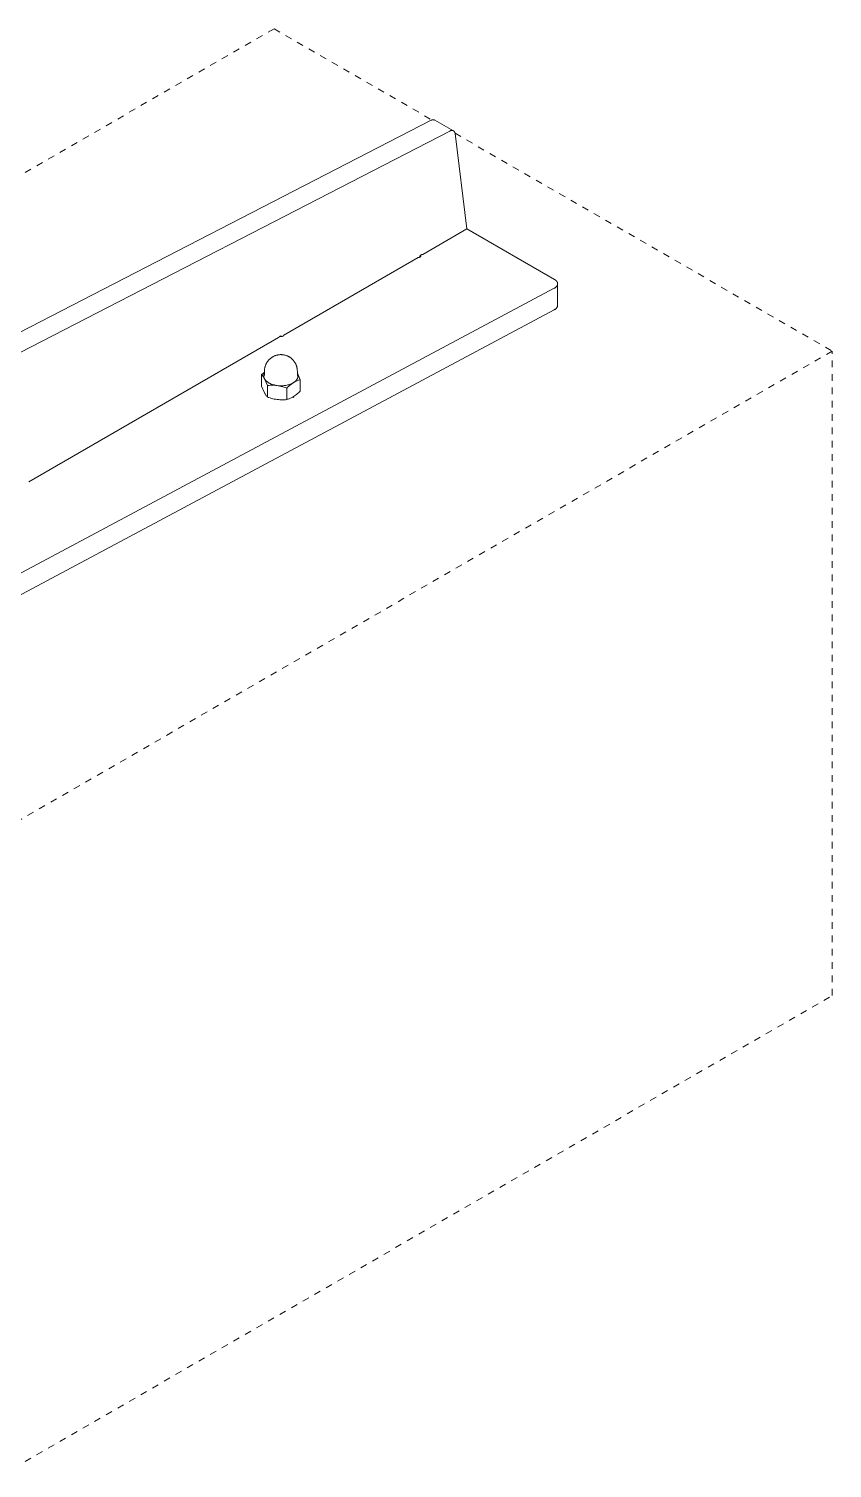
# Model space of a CAD drawing. Header units: inches. Extents: x -12 to 193, y -19 to 105.
# Drawn here: x 167.29 to 179.31, y 3.38 to 24.92 of the extents above; entities that cross this region are included whole.
import ezdxf

# ---------------------------------------------------------------- set-up
doc = ezdxf.new("R2010")
doc.units = ezdxf.units.IN
doc.linetypes.add('HIDDEN', pattern=[1.905, 1.27, -0.635])
doc.layers.add('ZANO_R', color=7, linetype='Continuous', lineweight=0)
doc.layers.add('ZANO_R_przerywana', color=250, linetype='HIDDEN', lineweight=0)

msp = doc.modelspace()

# ---------------------------------------------------------------- linework, layer by layer
at = {"layer": 'ZANO_R'}
for p, q in [((173.30945, 23.5477), (165.95461, 19.7604)), ((173.31113, 23.54872), (173.30945, 23.5477)), ((173.31284, 23.54968), (173.31113, 23.54872)), ((173.31459, 23.55058), (173.31284, 23.54968)), ((173.31636, 23.55142), (173.31459, 23.55058)), ((173.31817, 23.5522), (173.31636, 23.55142)), ((173.32, 23.55292), (173.31817, 23.5522)), ((173.32185, 23.55357), (173.32, 23.55292)), ((173.32373, 23.55416), (173.32185, 23.55357)), ((173.32562, 23.55468), (173.32373, 23.55416)), ((173.32754, 23.55514), (173.32562, 23.55468)), ((173.32946, 23.55553), (173.32754, 23.55514)), ((173.3314, 23.55586), (173.32946, 23.55553)), ((173.33335, 23.55611), (173.3314, 23.55586)), ((173.33531, 23.5563), (173.33335, 23.55611)), ((173.33727, 23.55642), (173.33531, 23.5563)), ((173.33923, 23.55648), (173.33727, 23.55642)), ((173.3412, 23.55647), (173.33923, 23.55648)), ((173.34316, 23.55638), (173.3412, 23.55647)), ((173.34512, 23.55623), (173.34316, 23.55638)), ((173.34708, 23.55602), (173.34512, 23.55623)), ((173.34902, 23.55573), (173.34708, 23.55602)), ((173.35096, 23.55538), (173.34902, 23.55573)), ((173.35288, 23.55496), (173.35096, 23.55538)), ((173.35478, 23.55448), (173.35288, 23.55496)), ((173.35667, 23.55393), (173.35478, 23.55448)), ((173.35854, 23.55331), (173.35667, 23.55393)), ((173.36038, 23.55263), (173.35854, 23.55331)), ((173.3622, 23.55189), (173.36038, 23.55263)), ((173.36399, 23.55109), (173.3622, 23.55189)), ((173.36399, 23.55109), (173.64238, 23.39036)), ((173.58784, 23.38697), (165.68696, 19.31849)), ((173.58919, 23.38798), (173.58784, 23.38697)), ((173.59058, 23.38895), (173.58919, 23.38798)), ((173.592, 23.38986), (173.59058, 23.38895)), ((173.59345, 23.39072), (173.592, 23.38986)), ((173.59493, 23.39154), (173.59345, 23.39072)), ((173.59644, 23.3923), (173.59493, 23.39154)), ((173.59797, 23.39301), (173.59644, 23.3923)), ((173.59953, 23.39366), (173.59797, 23.39301)), ((173.60111, 23.39426), (173.59953, 23.39366)), ((173.60271, 23.39481), (173.60111, 23.39426)), ((173.60433, 23.39529), (173.60271, 23.39481)), ((173.60596, 23.39573), (173.60433, 23.39529)), ((173.60761, 23.3961), (173.60596, 23.39573)), ((173.60927, 23.39642), (173.60761, 23.3961)), ((173.61094, 23.39668), (173.60927, 23.39642)), ((173.61261, 23.39688), (173.61094, 23.39668)), ((173.6143, 23.39702), (173.61261, 23.39688)), ((173.61599, 23.3971), (173.6143, 23.39702)), ((173.61767, 23.39713), (173.61599, 23.3971)), ((173.61936, 23.3971), (173.61767, 23.39713)), ((173.62105, 23.397), (173.61936, 23.3971)), ((173.62273, 23.39685), (173.62105, 23.397)), ((173.62441, 23.39664), (173.62273, 23.39685)), ((173.62608, 23.39638), (173.62441, 23.39664)), ((173.62774, 23.39605), (173.62608, 23.39638)), ((173.62938, 23.39567), (173.62774, 23.39605)), ((173.63101, 23.39523), (173.62938, 23.39567)), ((173.63263, 23.39473), (173.63101, 23.39523)), ((173.63422, 23.39418), (173.63263, 23.39473)), ((173.6358, 23.39357), (173.63422, 23.39418)), ((173.63736, 23.39291), (173.6358, 23.39357)), ((173.63889, 23.39219), (173.63736, 23.39291)), ((173.64039, 23.39142), (173.63889, 23.39219)), ((173.64187, 23.3906), (173.64039, 23.39142)), ((173.64331, 23.38973), (173.64187, 23.3906)), ((173.64473, 23.38881), (173.64331, 23.38973)), ((173.64611, 23.38784), (173.64473, 23.38881)), ((173.64746, 23.38682), (173.64611, 23.38784)), ((173.64878, 23.38576), (173.64746, 23.38682)), ((173.65005, 23.38465), (173.64878, 23.38576)), ((173.65129, 23.3835), (173.65005, 23.38465)), ((173.65248, 23.3823), (173.65129, 23.3835)), ((173.65363, 23.38107), (173.65248, 23.3823)), ((173.65474, 23.37979), (173.65363, 23.38107)), ((173.6558, 23.37848), (173.65474, 23.37979)), ((173.65682, 23.37713), (173.6558, 23.37848)), ((173.65779, 23.37575), (173.65682, 23.37713)), ((173.65871, 23.37433), (173.65779, 23.37575)), ((173.65958, 23.37288), (173.65871, 23.37433)), ((173.6604, 23.37141), (173.65958, 23.37288)), ((173.66117, 23.3699), (173.6604, 23.37141)), ((173.66189, 23.36837), (173.66117, 23.3699)), ((173.66255, 23.36682), (173.66189, 23.36837)), ((173.66316, 23.36524), (173.66255, 23.36682)), ((173.66371, 23.36364), (173.66316, 23.36524)), ((173.6642, 23.36203), (173.66371, 23.36364)), ((173.66464, 23.3604), (173.6642, 23.36203)), ((173.66503, 23.35875), (173.66464, 23.3604)), ((173.66535, 23.35709), (173.66503, 23.35875)), ((173.66562, 23.35542), (173.66535, 23.35709)), ((173.66583, 23.35375), (173.66562, 23.35542)), ((173.66598, 23.35206), (173.66583, 23.35375)), ((173.66607, 23.35038), (173.66598, 23.35206)), ((173.6661, 23.34869), (173.66607, 23.35038)), ((173.84367, 21.92309), (173.6661, 23.34869)), ((173.1815, 21.54079), (173.84367, 21.92309)), ((175.15463, 21.16621), (173.84367, 21.92309)), ((173.16081, 21.53692), (173.16221, 21.53752)), ((173.16221, 21.53752), (173.16362, 21.53807)), ((173.16362, 21.53807), (173.16505, 21.53858)), ((173.16505, 21.53858), (173.1665, 21.53903)), ((173.1665, 21.53903), (173.16796, 21.53944)), ((173.16796, 21.53944), (173.16944, 21.53979)), ((173.16944, 21.53979), (173.17092, 21.5401)), ((173.17092, 21.5401), (173.17242, 21.54035)), ((173.17242, 21.54035), (173.17392, 21.54055)), ((173.17392, 21.54055), (173.17543, 21.5407)), ((173.17543, 21.5407), (173.17695, 21.5408)), ((173.17695, 21.5408), (173.17846, 21.54085)), ((173.17846, 21.54085), (173.17998, 21.54084)), ((173.17998, 21.54084), (173.1815, 21.54079)), ((173.11389, 21.49532), (171.10472, 20.33533)), ((173.11582, 21.49532), (173.11389, 21.49532)), ((173.11775, 21.49538), (173.11582, 21.49532)), ((173.11967, 21.49551), (173.11775, 21.49538)), ((173.12159, 21.4957), (173.11967, 21.49551)), ((173.12351, 21.49596), (173.12159, 21.4957)), ((173.12541, 21.49628), (173.12351, 21.49596)), ((173.1273, 21.49666), (173.12541, 21.49628)), ((173.12917, 21.49711), (173.1273, 21.49666)), ((173.13103, 21.49762), (173.12917, 21.49711)), ((173.13287, 21.4982), (173.13103, 21.49762)), ((173.13469, 21.49883), (173.13287, 21.4982)), ((173.13649, 21.49953), (173.13469, 21.49883)), ((173.13478, 21.49879), (173.13489, 21.5003)), ((173.13489, 21.5003), (173.13504, 21.50181)), ((173.13504, 21.50181), (173.13525, 21.50332)), ((173.13525, 21.50332), (173.13551, 21.50481)), ((173.13551, 21.50481), (173.13582, 21.5063)), ((173.13582, 21.5063), (173.13618, 21.50777)), ((173.13618, 21.50777), (173.13659, 21.50923)), ((173.13827, 21.50029), (173.13649, 21.49953)), ((173.13659, 21.50923), (173.13705, 21.51068)), ((173.13705, 21.51068), (173.13756, 21.51211)), ((173.13756, 21.51211), (173.13812, 21.51352)), ((173.13812, 21.51352), (173.13872, 21.51491)), ((173.14001, 21.50111), (173.13827, 21.50029)), ((173.13872, 21.51491), (173.13938, 21.51628)), ((173.13938, 21.51628), (173.14008, 21.51762)), ((173.14173, 21.50198), (173.14001, 21.50111)), ((173.14008, 21.51762), (173.14082, 21.51895)), ((173.14082, 21.51895), (173.14161, 21.52024)), ((173.14161, 21.52024), (173.14244, 21.52151)), ((173.14226, 21.50216), (173.14173, 21.50198)), ((173.14279, 21.50236), (173.14226, 21.50216)), ((173.14244, 21.52151), (173.14332, 21.52275)), ((173.14331, 21.50258), (173.14279, 21.50236)), ((173.14382, 21.50282), (173.14331, 21.50258)), ((173.14332, 21.52275), (173.14424, 21.52396)), ((173.14432, 21.50307), (173.14382, 21.50282)), ((173.14424, 21.52396), (173.1452, 21.52513)), ((173.14481, 21.50334), (173.14432, 21.50307)), ((173.14529, 21.50363), (173.14481, 21.50334)), ((173.1452, 21.52513), (173.1462, 21.52627)), ((173.14577, 21.50393), (173.14529, 21.50363)), ((173.14623, 21.50425), (173.14577, 21.50393)), ((173.1462, 21.52627), (173.14724, 21.52738)), ((173.14668, 21.50459), (173.14623, 21.50425)), ((173.14712, 21.50494), (173.14668, 21.50459)), ((173.14754, 21.5053), (173.14712, 21.50494)), ((173.14724, 21.52738), (173.14831, 21.52845)), ((173.14796, 21.50568), (173.14754, 21.5053)), ((173.14836, 21.50608), (173.14796, 21.50568)), ((173.14831, 21.52845), (173.14942, 21.52949)), ((173.14875, 21.50648), (173.14836, 21.50608)), ((173.14912, 21.50691), (173.14875, 21.50648)), ((173.14948, 21.50734), (173.14912, 21.50691)), ((173.14922, 21.52809), (173.14957, 21.52765)), ((173.14942, 21.52949), (173.15057, 21.53048)), ((173.14982, 21.50778), (173.14948, 21.50734)), ((173.14957, 21.52765), (173.14991, 21.5272)), ((173.15015, 21.50824), (173.14982, 21.50778)), ((173.14991, 21.5272), (173.15024, 21.52674)), ((173.15046, 21.50871), (173.15015, 21.50824)), ((173.15024, 21.52674), (173.15054, 21.52627)), ((173.15076, 21.50918), (173.15046, 21.50871)), ((173.15054, 21.52627), (173.15083, 21.52579)), ((173.15057, 21.53048), (173.15175, 21.53144)), ((173.15103, 21.50967), (173.15076, 21.50918)), ((173.15083, 21.52579), (173.15111, 21.5253)), ((173.1513, 21.51017), (173.15103, 21.50967)), ((173.15111, 21.5253), (173.15137, 21.5248)), ((173.15154, 21.51068), (173.1513, 21.51017)), ((173.15137, 21.5248), (173.15161, 21.5243)), ((173.15177, 21.51119), (173.15154, 21.51068)), ((173.15161, 21.5243), (173.15183, 21.52378)), ((173.15175, 21.53144), (173.15296, 21.53235)), ((173.15198, 21.51171), (173.15177, 21.51119)), ((173.15183, 21.52378), (173.15203, 21.52326)), ((173.15217, 21.51224), (173.15198, 21.51171)), ((173.15203, 21.52326), (173.15222, 21.52273)), ((173.15234, 21.51277), (173.15217, 21.51224)), ((173.15222, 21.52273), (173.15239, 21.52219)), ((173.1525, 21.51331), (173.15234, 21.51277)), ((173.15239, 21.52219), (173.15254, 21.52165)), ((173.15263, 21.51386), (173.1525, 21.51331)), ((173.15254, 21.52165), (173.15267, 21.5211)), ((173.15275, 21.51441), (173.15263, 21.51386)), ((173.15267, 21.5211), (173.15278, 21.52055)), ((173.15285, 21.51496), (173.15275, 21.51441)), ((173.15278, 21.52055), (173.15287, 21.52)), ((173.15293, 21.51552), (173.15285, 21.51496)), ((173.15287, 21.52), (173.15295, 21.51944)), ((173.15299, 21.51608), (173.15293, 21.51552)), ((173.15295, 21.51944), (173.153, 21.51888)), ((173.15296, 21.53235), (173.1542, 21.53322)), ((173.15303, 21.51664), (173.15299, 21.51608)), ((173.153, 21.51888), (173.15304, 21.51832)), ((173.15305, 21.5172), (173.15303, 21.51664)), ((173.15304, 21.51832), (173.15306, 21.51776)), ((173.15306, 21.51776), (173.15305, 21.5172)), ((173.1542, 21.53322), (173.15547, 21.53405)), ((173.15547, 21.53405), (173.15677, 21.53484)), ((173.15677, 21.53484), (173.15809, 21.53558)), ((173.15809, 21.53558), (173.15944, 21.53627)), ((173.15944, 21.53627), (173.16081, 21.53692)), ((175.15732, 21.16461), (175.15463, 21.16621)), ((175.15997, 21.16297), (175.15732, 21.16461)), ((175.16255, 21.16128), (175.15997, 21.16297)), ((175.16507, 21.15955), (175.16255, 21.16128)), ((175.16752, 21.15778), (175.16507, 21.15955)), ((175.16991, 21.15596), (175.16752, 21.15778)), ((175.17222, 21.15411), (175.16991, 21.15596)), ((175.17446, 21.15221), (175.17222, 21.15411)), ((175.17662, 21.15029), (175.17446, 21.15221)), ((175.17869, 21.14832), (175.17662, 21.15029)), ((175.18069, 21.14632), (175.17869, 21.14832)), ((175.1826, 21.14429), (175.18069, 21.14632)), ((175.18442, 21.14223), (175.1826, 21.14429)), ((175.18615, 21.14014), (175.18442, 21.14223)), ((175.1878, 21.13803), (175.18615, 21.14014)), ((175.18934, 21.13589), (175.1878, 21.13803)), ((175.19008, 21.13481), (175.18934, 21.13589)), ((175.1908, 21.13373), (175.19008, 21.13481)), ((175.19149, 21.13264), (175.1908, 21.13373)), ((175.19215, 21.13155), (175.19149, 21.13264)), ((175.19279, 21.13045), (175.19215, 21.13155)), ((175.19341, 21.12935), (175.19279, 21.13045)), ((175.194, 21.12824), (175.19341, 21.12935)), ((175.19457, 21.12713), (175.194, 21.12824)), ((175.19511, 21.12602), (175.19457, 21.12713)), ((175.19563, 21.12491), (175.19511, 21.12602)), ((175.19613, 21.12379), (175.19563, 21.12491)), ((175.19659, 21.12267), (175.19613, 21.12379)), ((175.19704, 21.12154), (175.19659, 21.12267)), ((175.19745, 21.12042), (175.19704, 21.12154)), ((175.19785, 21.11929), (175.19745, 21.12042)), ((175.19822, 21.11816), (175.19785, 21.11929)), ((175.19856, 21.11703), (175.19822, 21.11816)), ((175.19888, 21.1159), (175.19856, 21.11703)), ((175.19917, 21.11477), (175.19888, 21.1159)), ((175.19943, 21.11364), (175.19917, 21.11477)), ((175.19968, 21.11251), (175.19943, 21.11364)), ((175.19989, 21.11138), (175.19968, 21.11251)), ((175.20009, 21.11025), (175.19989, 21.11138)), ((175.20026, 21.10912), (175.20009, 21.11025)), ((175.2004, 21.10799), (175.20026, 21.10912)), ((175.20052, 21.10687), (175.2004, 21.10799)), ((175.20061, 21.10574), (175.20052, 21.10687)), ((166.37923, 16.35123), (175.1502, 21.03517)), ((175.1502, 21.03517), (175.15301, 21.0367)), ((175.15301, 21.0367), (175.15576, 21.03828)), ((175.15576, 21.03828), (175.15845, 21.03991)), ((175.15845, 21.03991), (175.16109, 21.04158)), ((175.16109, 21.04158), (175.16366, 21.0433)), ((175.16366, 21.0433), (175.16616, 21.04506)), ((175.16616, 21.04506), (175.1686, 21.04686)), ((175.1686, 21.04686), (175.17096, 21.0487)), ((175.17096, 21.0487), (175.17325, 21.05058)), ((175.17325, 21.05058), (175.17546, 21.0525)), ((175.17546, 21.0525), (175.17759, 21.05445)), ((175.17759, 21.05445), (175.17963, 21.05644)), ((175.17963, 21.05644), (175.18159, 21.05845)), ((175.18159, 21.05845), (175.18347, 21.0605)), ((175.18347, 21.0605), (175.18525, 21.06258)), ((175.18525, 21.06258), (175.18694, 21.06468)), ((175.18694, 21.06468), (175.18854, 21.06681)), ((175.18854, 21.06681), (175.19004, 21.06896)), ((175.19004, 21.06896), (175.19076, 21.07004)), ((175.19076, 21.07004), (175.19145, 21.07113)), ((175.19145, 21.07113), (175.19211, 21.07222)), ((175.19211, 21.07222), (175.19276, 21.07331)), ((175.19276, 21.07331), (175.19337, 21.07441)), ((175.19337, 21.07441), (175.19397, 21.07551)), ((175.19397, 21.07551), (175.19453, 21.07662)), ((175.19453, 21.07662), (175.19508, 21.07773)), ((175.19508, 21.07773), (175.1956, 21.07884)), ((175.1956, 21.07884), (175.19609, 21.07996)), ((175.19609, 21.07996), (175.19656, 21.08107)), ((175.19656, 21.08107), (175.197, 21.08219)), ((175.197, 21.08219), (175.19742, 21.08331)), ((175.19742, 21.08331), (175.19781, 21.08444)), ((175.19781, 21.08444), (175.19818, 21.08556)), ((175.19818, 21.08556), (175.19853, 21.08668)), ((175.19853, 21.08668), (175.19884, 21.08781)), ((175.19884, 21.08781), (175.19914, 21.08893)), ((175.19914, 21.08893), (175.19941, 21.09006)), ((175.19941, 21.09006), (175.19965, 21.09118)), ((175.19965, 21.09118), (175.19987, 21.09231)), ((175.19987, 21.09231), (175.20006, 21.09343)), ((175.20006, 21.09343), (175.20023, 21.09455)), ((175.20023, 21.09455), (175.20038, 21.09568)), ((175.20038, 21.09568), (175.2005, 21.0968)), ((175.2005, 21.0968), (175.2006, 21.09791)), ((175.2006, 21.09791), (175.20067, 21.09903)), ((175.20068, 21.10462), (175.20061, 21.10574)), ((175.20067, 21.09903), (175.20072, 21.10014)), ((175.20073, 21.10349), (175.20068, 21.10462)), ((175.20072, 21.10014), (175.20075, 21.10126)), ((175.20075, 21.10237), (175.20073, 21.10349)), ((175.20075, 21.10126), (175.20075, 21.10237)), ((175.20075, 21.10014), (175.20075, 20.78046)), ((165.64288, 15.63654), (175.1502, 20.71371)), ((175.1502, 20.71371), (175.15274, 20.71478)), ((175.15274, 20.71478), (175.15523, 20.71593)), ((175.15523, 20.71593), (175.15769, 20.71716)), ((175.15769, 20.71716), (175.1601, 20.71848)), ((175.1601, 20.71848), (175.16247, 20.71988)), ((175.16247, 20.71988), (175.16479, 20.72135)), ((175.16479, 20.72135), (175.16706, 20.72291)), ((175.16706, 20.72291), (175.16927, 20.72454)), ((175.16927, 20.72454), (175.17143, 20.72624)), ((175.17143, 20.72624), (175.17352, 20.72802)), ((175.17352, 20.72802), (175.17556, 20.72986)), ((175.17556, 20.72986), (175.17753, 20.73178)), ((175.17753, 20.73178), (175.17944, 20.73376)), ((175.17944, 20.73376), (175.18128, 20.7358)), ((175.18128, 20.7358), (175.18305, 20.73791)), ((175.18305, 20.73791), (175.18474, 20.74007)), ((175.18474, 20.74007), (175.18637, 20.74229)), ((175.18637, 20.74229), (175.18791, 20.74456)), ((175.18791, 20.74456), (175.18938, 20.74688)), ((175.18938, 20.74688), (175.19077, 20.74926)), ((175.19077, 20.74926), (175.19208, 20.75167)), ((175.19208, 20.75167), (175.1933, 20.75413)), ((175.1933, 20.75413), (175.19444, 20.75664)), ((175.19444, 20.75664), (175.1955, 20.75917)), ((175.1955, 20.75917), (175.19647, 20.76175)), ((175.19647, 20.76175), (175.19735, 20.76435)), ((175.19735, 20.76435), (175.19814, 20.76698)), ((175.19814, 20.76698), (175.19885, 20.76964)), ((175.19885, 20.76964), (175.19946, 20.77232)), ((175.19946, 20.77232), (175.19998, 20.77502)), ((175.19998, 20.77502), (175.20041, 20.77773)), ((175.20041, 20.77773), (175.20075, 20.78046)), ((167.28801, 18.13818), (171.02598, 20.2963)), ((171.02598, 20.2963), (171.02688, 20.29781)), ((171.02688, 20.29781), (171.02783, 20.29931)), ((171.02783, 20.29931), (171.02883, 20.30082)), ((171.02883, 20.30082), (171.02989, 20.30231)), ((171.02989, 20.30231), (171.031, 20.30379)), ((171.031, 20.30379), (171.03216, 20.30524)), ((171.03216, 20.30524), (171.03336, 20.30666)), ((171.03336, 20.30666), (171.03461, 20.30805)), ((171.03461, 20.30805), (171.0359, 20.30939)), ((171.0359, 20.30939), (171.03722, 20.31069)), ((171.03722, 20.31069), (171.03858, 20.31193)), ((171.03858, 20.31193), (171.03927, 20.31252)), ((171.03927, 20.31252), (171.03996, 20.3131)), ((171.03996, 20.3131), (171.04066, 20.31366)), ((171.04066, 20.31366), (171.04137, 20.31421)), ((171.04137, 20.31421), (171.04208, 20.31474)), ((171.04208, 20.31474), (171.04279, 20.31525)), ((171.04279, 20.31525), (171.04351, 20.31573)), ((171.04351, 20.31573), (171.04423, 20.3162)), ((171.04616, 20.3155), (171.04417, 20.31617)), ((171.04423, 20.3162), (171.04494, 20.31665)), ((171.04494, 20.31665), (171.04567, 20.31708)), ((171.04567, 20.31708), (171.04639, 20.31748)), ((171.04818, 20.31489), (171.04616, 20.3155)), ((171.04639, 20.31748), (171.04711, 20.31787)), ((171.04711, 20.31787), (171.04782, 20.31823)), ((171.04782, 20.31823), (171.04854, 20.31857)), ((171.05021, 20.31436), (171.04818, 20.31489)), ((171.04854, 20.31857), (171.04925, 20.31888)), ((171.04925, 20.31888), (171.04996, 20.31917)), ((171.04996, 20.31917), (171.05067, 20.31944)), ((171.05226, 20.31389), (171.05021, 20.31436)), ((171.05067, 20.31944), (171.05137, 20.31969)), ((171.05137, 20.31969), (171.05206, 20.31991)), ((171.05206, 20.31991), (171.05275, 20.32011)), ((171.05433, 20.3135), (171.05226, 20.31389)), ((171.05275, 20.32011), (171.05344, 20.32029)), ((171.05344, 20.32029), (171.05411, 20.32044)), ((171.05411, 20.32044), (171.05478, 20.32057)), ((171.05641, 20.31317), (171.05433, 20.3135)), ((171.05478, 20.32057), (171.05543, 20.32067)), ((171.05543, 20.32067), (171.05608, 20.32076)), ((171.05608, 20.32076), (171.05672, 20.32082)), ((171.05849, 20.31291), (171.05641, 20.31317)), ((171.05672, 20.32082), (171.05735, 20.32085)), ((171.05735, 20.32085), (171.05797, 20.32087)), ((171.05797, 20.32087), (171.05828, 20.32087)), ((171.05828, 20.32087), (171.05858, 20.32087)), ((171.06059, 20.31273), (171.05849, 20.31291)), ((171.05858, 20.32087), (171.05888, 20.32085)), ((171.05888, 20.32085), (171.05917, 20.32084)), ((171.05917, 20.32084), (171.05947, 20.32082)), ((171.05947, 20.32082), (171.05976, 20.32079)), ((171.05976, 20.32079), (171.06005, 20.32076)), ((171.06005, 20.32076), (171.06033, 20.32072)), ((171.06033, 20.32072), (171.06061, 20.32068)), ((171.06269, 20.31261), (171.06059, 20.31273)), ((171.06061, 20.32068), (171.06089, 20.32063)), ((171.06089, 20.32063), (171.06117, 20.32058)), ((171.06117, 20.32058), (171.06144, 20.32053)), ((171.06144, 20.32053), (171.06171, 20.32046)), ((171.06171, 20.32046), (171.06198, 20.3204)), ((171.06198, 20.3204), (171.06224, 20.32033)), ((171.06224, 20.32033), (171.0625, 20.32025)), ((171.0625, 20.32025), (171.06275, 20.32017)), ((171.06479, 20.31256), (171.06269, 20.31261)), ((171.06275, 20.32017), (171.06301, 20.32009)), ((171.06301, 20.32009), (171.06326, 20.32)), ((171.06326, 20.32), (171.0635, 20.31991)), ((171.0635, 20.31991), (171.06375, 20.31981)), ((171.06375, 20.31981), (171.06398, 20.31971)), ((171.06398, 20.31971), (171.06422, 20.31961)), ((171.06422, 20.31961), (171.06445, 20.3195)), ((171.06445, 20.3195), (171.06468, 20.31939)), ((171.06468, 20.31939), (171.06491, 20.31927)), ((171.0669, 20.31259), (171.06479, 20.31256)), ((171.06491, 20.31927), (171.06513, 20.31915)), ((171.06513, 20.31915), (171.06535, 20.31903)), ((171.06535, 20.31903), (171.06558, 20.31889)), ((171.06558, 20.31889), (171.0658, 20.31875)), ((171.0658, 20.31875), (171.06602, 20.3186)), ((171.06602, 20.3186), (171.06624, 20.31846)), ((171.06624, 20.31846), (171.06645, 20.3183)), ((171.06645, 20.3183), (171.06667, 20.31814)), ((171.06667, 20.31814), (171.06688, 20.31798)), ((171.06688, 20.31798), (171.06709, 20.31782)), ((171.069, 20.31269), (171.0669, 20.31259)), ((171.06709, 20.31782), (171.06729, 20.31765)), ((171.06729, 20.31765), (171.06749, 20.31747)), ((171.06749, 20.31747), (171.06769, 20.31729)), ((171.06769, 20.31729), (171.06789, 20.31711)), ((171.06789, 20.31711), (171.06808, 20.31693)), ((171.06808, 20.31693), (171.06827, 20.31674)), ((171.06827, 20.31674), (171.06846, 20.31654)), ((171.06846, 20.31654), (171.06864, 20.31635)), ((171.06864, 20.31635), (171.06882, 20.31615)), ((171.06882, 20.31615), (171.069, 20.31595)), ((171.069, 20.31595), (171.06917, 20.31574)), ((171.07109, 20.31286), (171.069, 20.31269)), ((171.06917, 20.31574), (171.06934, 20.31553)), ((171.06934, 20.31553), (171.0695, 20.31532)), ((171.0695, 20.31532), (171.06966, 20.31511)), ((171.06966, 20.31511), (171.06982, 20.31489)), ((171.06982, 20.31489), (171.06997, 20.31467)), ((171.06997, 20.31467), (171.07012, 20.31445)), ((171.07012, 20.31445), (171.07026, 20.31422)), ((171.07026, 20.31422), (171.0704, 20.314)), ((171.0704, 20.314), (171.07053, 20.31377)), ((171.07053, 20.31377), (171.07066, 20.31354)), ((171.07066, 20.31354), (171.07079, 20.3133)), ((171.07079, 20.3133), (171.07091, 20.31307)), ((171.07091, 20.31307), (171.07102, 20.31284)), ((171.07318, 20.31309), (171.07109, 20.31286)), ((171.07526, 20.3134), (171.07318, 20.31309)), ((171.07733, 20.31378), (171.07526, 20.3134)), ((171.07939, 20.31423), (171.07733, 20.31378)), ((171.08143, 20.31474), (171.07939, 20.31423)), ((171.08345, 20.31533), (171.08143, 20.31474)), ((171.08545, 20.31598), (171.08345, 20.31533)), ((171.08742, 20.3167), (171.08545, 20.31598)), ((171.08937, 20.31749), (171.08742, 20.3167)), ((171.0913, 20.31834), (171.08937, 20.31749)), ((171.09319, 20.31926), (171.0913, 20.31834)), ((171.09379, 20.31954), (171.09319, 20.31926)), ((171.09439, 20.31984), (171.09379, 20.31954)), ((171.09497, 20.32017), (171.09439, 20.31984)), ((171.09555, 20.32051), (171.09497, 20.32017)), ((171.09611, 20.32088), (171.09555, 20.32051)), ((171.09666, 20.32126), (171.09611, 20.32088)), ((171.09719, 20.32166), (171.09666, 20.32126)), ((171.09771, 20.32208), (171.09719, 20.32166)), ((171.09822, 20.32251), (171.09771, 20.32208)), ((171.09871, 20.32297), (171.09822, 20.32251)), ((171.09919, 20.32344), (171.09871, 20.32297)), ((171.09965, 20.32392), (171.09919, 20.32344)), ((171.10009, 20.32442), (171.09965, 20.32392)), ((171.10052, 20.32494), (171.10009, 20.32442)), ((171.10092, 20.32547), (171.10052, 20.32494)), ((171.10131, 20.32601), (171.10092, 20.32547)), ((171.10168, 20.32657), (171.10131, 20.32601)), ((171.10204, 20.32714), (171.10168, 20.32657)), ((171.10237, 20.32772), (171.10204, 20.32714)), ((171.10268, 20.32831), (171.10237, 20.32772)), ((171.10297, 20.32891), (171.10268, 20.32831)), ((171.10324, 20.32952), (171.10297, 20.32891)), ((171.1035, 20.33014), (171.10324, 20.32952)), ((171.10373, 20.33077), (171.1035, 20.33014)), ((171.10393, 20.3314), (171.10373, 20.33077)), ((171.10412, 20.33204), (171.10393, 20.3314)), ((171.10428, 20.33269), (171.10412, 20.33204)), ((171.10443, 20.33334), (171.10428, 20.33269)), ((171.10455, 20.334), (171.10443, 20.33334)), ((171.10465, 20.33466), (171.10455, 20.334)), ((171.10472, 20.33533), (171.10465, 20.33466)), ((170.98399, 20.02986), (170.99201, 20.03231)), ((170.99201, 20.03231), (171.0001, 20.03448)), ((171.0001, 20.03448), (171.00826, 20.03637)), ((171.00826, 20.03637), (171.01648, 20.03798)), ((171.01648, 20.03798), (171.02475, 20.03932)), ((171.02475, 20.03932), (171.03306, 20.04037)), ((171.03306, 20.04037), (171.0414, 20.04114)), ((171.0414, 20.04114), (171.04976, 20.04162)), ((171.04976, 20.04162), (171.05814, 20.04182)), ((171.05814, 20.04182), (171.06652, 20.04173)), ((171.06652, 20.04173), (171.07489, 20.04136)), ((171.07489, 20.04136), (171.08324, 20.0407)), ((171.08324, 20.0407), (171.09156, 20.03976)), ((171.09156, 20.03976), (171.09991, 20.03853)), ((171.09991, 20.03853), (171.10822, 20.03701)), ((171.10822, 20.03701), (171.11647, 20.03521)), ((171.11647, 20.03521), (171.12465, 20.03312)), ((171.12465, 20.03312), (171.13276, 20.03075)), ((171.13276, 20.03075), (171.14078, 20.02811)), ((170.81428, 19.81241), (170.81499, 19.82071)), ((170.81499, 19.82071), (170.81597, 19.82899)), ((170.81597, 19.82899), (170.81724, 19.83722)), ((170.81724, 19.83722), (170.81878, 19.84541)), ((170.81878, 19.84541), (170.8206, 19.85354)), ((170.8206, 19.85354), (170.82269, 19.86161)), ((170.82269, 19.86161), (170.82506, 19.86959)), ((170.82506, 19.86959), (170.82769, 19.8775)), ((170.82769, 19.8775), (170.83059, 19.88531)), ((170.83059, 19.88531), (170.83377, 19.89306)), ((170.83377, 19.89306), (170.83722, 19.9007)), ((170.83722, 19.9007), (170.84092, 19.90821)), ((170.84092, 19.90821), (170.84487, 19.9156)), ((170.84487, 19.9156), (170.84908, 19.92284)), ((170.84908, 19.92284), (170.85352, 19.92994)), ((170.85352, 19.92994), (170.85821, 19.93688)), ((170.85821, 19.93688), (170.86313, 19.94366)), ((170.86313, 19.94366), (170.86828, 19.95027)), ((170.86828, 19.95027), (170.87365, 19.9567)), ((170.87365, 19.9567), (170.87924, 19.96294)), ((170.87924, 19.96294), (170.88503, 19.96899)), ((170.88503, 19.96899), (170.89103, 19.97484)), ((170.89103, 19.97484), (170.89722, 19.98048)), ((170.89722, 19.98048), (170.90361, 19.98591)), ((170.90361, 19.98591), (170.91017, 19.99111)), ((170.91017, 19.99111), (170.91691, 19.99609)), ((170.91691, 19.99609), (170.92381, 20.00084)), ((170.92381, 20.00084), (170.93087, 20.00535)), ((170.93087, 20.00535), (170.93808, 20.00962)), ((170.93808, 20.00962), (170.94543, 20.01364)), ((170.94543, 20.01364), (170.95291, 20.0174)), ((170.95291, 20.0174), (170.96052, 20.02091)), ((170.96052, 20.02091), (170.96824, 20.02416)), ((170.96824, 20.02416), (170.97607, 20.02715)), ((170.97607, 20.02715), (170.98399, 20.02986)), ((171.14078, 20.02811), (171.1487, 20.0252)), ((171.1487, 20.0252), (171.15652, 20.02201)), ((171.15652, 20.02201), (171.16422, 20.01856)), ((171.16422, 20.01856), (171.17181, 20.01484)), ((171.17181, 20.01484), (171.17926, 20.01087)), ((171.17926, 20.01087), (171.18657, 20.00665)), ((171.18657, 20.00665), (171.19373, 20.00217)), ((171.19373, 20.00217), (171.20073, 19.99746)), ((171.20073, 19.99746), (171.20757, 19.9925)), ((171.20757, 19.9925), (171.21423, 19.98731)), ((171.21423, 19.98731), (171.22071, 19.9819)), ((171.22071, 19.9819), (171.227, 19.97627)), ((171.227, 19.97627), (171.2331, 19.97043)), ((171.2331, 19.97043), (171.23899, 19.96438)), ((171.23899, 19.96438), (171.24467, 19.95813)), ((171.24467, 19.95813), (171.25013, 19.95169)), ((171.25013, 19.95169), (171.25537, 19.94507)), ((171.25537, 19.94507), (171.26038, 19.93827)), ((171.26038, 19.93827), (171.26515, 19.9313)), ((171.26515, 19.9313), (171.26968, 19.92418)), ((171.26968, 19.92418), (171.27396, 19.9169)), ((171.27396, 19.9169), (171.27799, 19.90948)), ((171.27799, 19.90948), (171.28176, 19.90193)), ((171.28176, 19.90193), (171.28528, 19.89425)), ((171.28528, 19.89425), (171.28852, 19.88646)), ((171.28852, 19.88646), (171.2915, 19.87855)), ((171.2915, 19.87855), (171.2942, 19.87055)), ((171.2942, 19.87055), (171.29663, 19.86247)), ((171.29663, 19.86247), (171.29878, 19.8543)), ((171.29878, 19.8543), (171.30065, 19.84607)), ((171.30065, 19.84607), (171.30223, 19.83777)), ((171.30223, 19.83777), (171.30353, 19.82943)), ((171.30353, 19.82943), (171.30454, 19.82105)), ((171.30454, 19.82105), (171.30527, 19.81264)), ((170.79229, 19.76192), (170.77153, 19.74231)), ((170.77153, 19.74231), (170.77791, 19.73513)), ((170.77153, 19.57069), (170.77153, 19.74231)), ((170.77791, 19.73513), (170.78405, 19.72775)), ((170.78405, 19.72775), (170.78994, 19.72016)), ((170.78994, 19.72016), (170.79557, 19.71238)), ((170.81372, 19.7808), (170.79229, 19.76192)), ((170.79557, 19.71238), (170.80095, 19.70442)), ((170.80095, 19.70442), (170.80605, 19.69628)), ((170.80388, 19.72307), (170.80392, 19.72611)), ((170.80394, 19.72004), (170.80388, 19.72307)), ((170.80392, 19.72611), (170.80407, 19.72914)), ((170.80411, 19.717), (170.80394, 19.72004)), ((170.80407, 19.72914), (170.80432, 19.73217)), ((170.80438, 19.71398), (170.80411, 19.717)), ((170.80432, 19.73217), (170.80467, 19.73518)), ((170.80475, 19.71097), (170.80438, 19.71398)), ((170.80467, 19.73518), (170.80513, 19.73819)), ((170.80522, 19.70797), (170.80475, 19.71097)), ((170.80513, 19.73819), (170.80568, 19.74117)), ((170.8058, 19.70499), (170.80522, 19.70797)), ((170.80568, 19.74117), (170.80634, 19.74413)), ((170.80648, 19.70203), (170.8058, 19.70499)), ((170.80605, 19.69628), (170.81089, 19.68798)), ((170.80634, 19.74413), (170.8071, 19.74707)), ((170.80726, 19.69909), (170.80648, 19.70203)), ((170.8071, 19.74707), (170.80796, 19.74999)), ((170.80814, 19.69618), (170.80726, 19.69909)), ((170.80796, 19.74999), (170.80892, 19.75287)), ((170.80911, 19.69331), (170.80814, 19.69618)), ((170.80892, 19.75287), (170.80998, 19.75571)), ((170.81019, 19.69047), (170.80911, 19.69331)), ((170.80998, 19.75571), (170.81113, 19.75852)), ((170.81136, 19.68767), (170.81019, 19.69047)), ((170.81089, 19.68798), (170.81544, 19.67953)), ((170.81113, 19.75852), (170.81238, 19.76129)), ((170.81263, 19.68491), (170.81136, 19.68767)), ((170.81238, 19.76129), (170.81372, 19.76402)), ((170.81399, 19.68219), (170.81263, 19.68491)), ((170.81372, 19.79576), (170.81386, 19.80409)), ((170.81372, 19.72729), (170.81372, 19.79576)), ((170.81386, 19.80409), (170.81428, 19.81241)), ((170.81544, 19.67953), (170.81399, 19.68219)), ((170.81666, 19.67732), (170.81544, 19.67953)), ((170.81544, 19.67953), (170.85935, 19.57942)), ((170.81794, 19.67512), (170.81666, 19.67732)), ((170.8193, 19.67292), (170.81794, 19.67512)), ((170.82071, 19.67073), (170.8193, 19.67292)), ((170.82219, 19.66854), (170.82071, 19.67073)), ((170.82374, 19.66636), (170.82219, 19.66854)), ((170.82536, 19.66419), (170.82374, 19.66636)), ((170.82703, 19.66202), (170.82536, 19.66419)), ((170.82878, 19.65986), (170.82703, 19.66202)), ((170.83059, 19.65771), (170.82878, 19.65986)), ((170.83247, 19.65557), (170.83059, 19.65771)), ((170.83441, 19.65345), (170.83247, 19.65557)), ((170.83642, 19.65133), (170.83441, 19.65345)), ((170.83849, 19.64924), (170.83642, 19.65133)), ((170.84063, 19.64715), (170.83849, 19.64924)), ((170.84283, 19.64508), (170.84063, 19.64715)), ((170.84509, 19.64303), (170.84283, 19.64508)), ((170.84742, 19.64099), (170.84509, 19.64303)), ((170.85226, 19.63698), (170.84742, 19.64099)), ((170.85735, 19.63305), (170.85226, 19.63698)), ((170.86267, 19.62921), (170.85735, 19.63305)), ((170.86823, 19.62546), (170.86267, 19.62921)), ((170.87401, 19.62182), (170.86823, 19.62546)), ((170.88, 19.61829), (170.87401, 19.62182)), ((170.8862, 19.61487), (170.88, 19.61829)), ((170.89259, 19.61158), (170.8862, 19.61487)), ((170.89917, 19.60841), (170.89259, 19.61158)), ((170.90592, 19.60538), (170.89917, 19.60841)), ((170.91283, 19.60248), (170.90592, 19.60538)), ((170.91989, 19.59972), (170.91283, 19.60248)), ((170.92708, 19.5971), (170.91989, 19.59972)), ((171.19962, 19.60077), (171.18712, 19.59622)), ((171.21195, 19.60576), (171.19962, 19.60077)), ((171.20277, 19.59097), (171.21745, 19.60217)), ((171.2241, 19.61117), (171.21195, 19.60576)), ((171.21745, 19.60217), (171.23248, 19.61292)), ((171.23606, 19.61699), (171.2241, 19.61117)), ((171.23248, 19.61292), (171.24782, 19.62322)), ((171.24782, 19.62322), (171.23606, 19.61699)), ((171.24782, 19.62322), (171.25825, 19.62954)), ((171.25305, 19.62659), (171.24782, 19.62322)), ((171.25813, 19.63008), (171.25305, 19.62659)), ((171.26306, 19.63369), (171.25813, 19.63008)), ((171.25825, 19.62954), (171.26889, 19.63552)), ((171.26783, 19.63741), (171.26306, 19.63369)), ((171.27242, 19.64123), (171.26783, 19.63741)), ((171.26889, 19.63552), (171.27973, 19.64115)), ((171.27683, 19.64517), (171.27242, 19.64123)), ((171.27896, 19.64717), (171.27683, 19.64517)), ((171.28104, 19.6492), (171.27896, 19.64717)), ((171.27973, 19.64115), (171.29073, 19.64642)), ((171.28307, 19.65125), (171.28104, 19.6492)), ((171.28505, 19.65333), (171.28307, 19.65125)), ((171.28697, 19.65543), (171.28505, 19.65333)), ((171.28884, 19.65755), (171.28697, 19.65543)), ((171.29065, 19.65969), (171.28884, 19.65755)), ((171.2924, 19.66185), (171.29065, 19.65969)), ((171.29073, 19.64642), (171.30191, 19.65133)), ((171.2941, 19.66404), (171.2924, 19.66185)), ((171.29574, 19.66624), (171.2941, 19.66404)), ((171.29731, 19.66846), (171.29574, 19.66624)), ((171.29883, 19.6707), (171.29731, 19.66846)), ((171.30029, 19.67295), (171.29883, 19.6707)), ((171.30168, 19.67522), (171.30029, 19.67295)), ((171.30301, 19.6775), (171.30168, 19.67522)), ((171.30191, 19.65133), (171.31324, 19.65587)), ((171.30427, 19.6798), (171.30301, 19.6775)), ((171.30548, 19.68211), (171.30427, 19.6798)), ((171.30527, 19.81264), (171.3057, 19.8042)), ((171.30661, 19.68444), (171.30548, 19.68211)), ((171.3057, 19.8042), (171.30585, 19.79576)), ((171.30585, 19.79576), (171.30585, 19.72729)), ((171.34803, 19.66723), (171.30585, 19.76412)), ((171.30585, 19.76402), (171.3069, 19.76183)), ((171.30768, 19.68677), (171.30661, 19.68444)), ((171.3069, 19.76183), (171.3079, 19.75962)), ((171.30869, 19.68912), (171.30768, 19.68677)), ((171.3079, 19.75962), (171.30884, 19.75739)), ((171.30963, 19.69147), (171.30869, 19.68912)), ((171.30884, 19.75739), (171.30972, 19.75515)), ((171.3105, 19.69383), (171.30963, 19.69147)), ((171.30972, 19.75515), (171.31055, 19.7529)), ((171.3113, 19.69621), (171.3105, 19.69383)), ((171.31055, 19.7529), (171.31132, 19.75063)), ((171.31204, 19.69858), (171.3113, 19.69621)), ((171.31132, 19.75063), (171.31203, 19.74834)), ((171.31203, 19.74834), (171.31267, 19.74604)), ((171.31271, 19.70097), (171.31204, 19.69858)), ((171.31267, 19.74604), (171.31326, 19.74373)), ((171.31331, 19.70335), (171.31271, 19.70097)), ((171.31324, 19.65587), (171.32471, 19.66003)), ((171.31326, 19.74373), (171.31379, 19.74141)), ((171.31385, 19.70574), (171.31331, 19.70335)), ((171.31379, 19.74141), (171.31425, 19.73908)), ((171.31431, 19.70814), (171.31385, 19.70574)), ((171.31425, 19.73908), (171.31465, 19.73673)), ((171.31471, 19.71053), (171.31431, 19.70814)), ((171.31465, 19.73673), (171.31499, 19.73438)), ((171.31504, 19.71293), (171.31471, 19.71053)), ((171.31499, 19.73438), (171.31526, 19.73202)), ((171.3153, 19.71533), (171.31504, 19.71293)), ((171.31526, 19.73202), (171.31546, 19.72965)), ((171.3155, 19.71772), (171.3153, 19.71533)), ((171.31546, 19.72965), (171.3156, 19.72727)), ((171.31562, 19.72012), (171.3155, 19.71772)), ((171.3156, 19.72727), (171.31568, 19.72489)), ((171.31568, 19.72251), (171.31562, 19.72012)), ((171.31568, 19.72489), (171.31568, 19.72251)), ((171.32471, 19.66003), (171.33631, 19.66382)), ((171.33631, 19.66382), (171.34803, 19.66723)), ((171.34803, 19.66723), (171.34803, 19.49561)), ((170.81544, 19.47058), (170.77153, 19.57069)), ((170.81999, 19.46212), (170.81544, 19.47058)), ((170.82482, 19.45382), (170.81999, 19.46212)), ((170.82993, 19.44569), (170.82482, 19.45382)), ((170.8353, 19.43773), (170.82993, 19.44569)), ((170.84094, 19.42995), (170.8353, 19.43773)), ((170.84683, 19.42236), (170.84094, 19.42995)), ((170.85297, 19.41497), (170.84683, 19.42236)), ((170.85935, 19.4078), (170.85297, 19.41497)), ((170.85935, 19.57942), (170.87987, 19.58156)), ((170.85935, 19.57942), (170.85935, 19.4078)), ((170.85935, 19.4078), (170.87936, 19.40044)), ((170.86892, 19.40429), (170.86491, 19.40198)), ((170.87936, 19.40044), (170.8996, 19.39375)), ((170.87987, 19.58156), (170.90046, 19.58298)), ((170.8996, 19.39375), (170.92004, 19.38772)), ((170.90046, 19.58298), (170.92109, 19.58368)), ((170.92004, 19.38772), (170.94068, 19.38236)), ((170.92109, 19.58368), (170.94173, 19.58367)), ((170.93439, 19.59464), (170.92708, 19.5971)), ((170.94182, 19.59232), (170.93439, 19.59464)), ((170.94173, 19.58367), (170.96236, 19.58293)), ((170.94933, 19.59016), (170.94182, 19.59232)), ((170.95693, 19.58815), (170.94933, 19.59016)), ((170.9646, 19.58629), (170.95693, 19.58815)), ((170.96236, 19.58293), (170.98295, 19.58148)), ((170.97232, 19.58458), (170.9646, 19.58629)), ((170.98008, 19.58304), (170.97232, 19.58458)), ((170.98786, 19.58164), (170.98008, 19.58304)), ((170.98295, 19.58148), (171.00347, 19.57931)), ((170.99567, 19.5804), (170.98786, 19.58164)), ((171.00347, 19.57931), (170.99567, 19.5804)), ((171.01666, 19.57756), (171.00347, 19.57931)), ((171.00347, 19.57931), (171.02453, 19.57599)), ((171.02989, 19.57627), (171.01666, 19.57756)), ((171.02453, 19.57599), (171.04547, 19.57199)), ((171.04317, 19.57543), (171.02989, 19.57627)), ((171.05647, 19.57505), (171.04317, 19.57543)), ((171.04547, 19.57199), (171.06627, 19.56731)), ((171.06977, 19.57513), (171.05647, 19.57505)), ((171.06627, 19.56731), (171.0869, 19.56195)), ((171.08306, 19.57566), (171.06977, 19.57513)), ((171.09632, 19.57665), (171.08306, 19.57566)), ((171.0869, 19.56195), (171.10735, 19.55592)), ((171.10954, 19.5781), (171.09632, 19.57665)), ((171.10735, 19.55592), (171.12759, 19.54923)), ((171.12271, 19.58), (171.10954, 19.5781)), ((171.1358, 19.58236), (171.12271, 19.58)), ((171.12759, 19.54923), (171.1476, 19.54188)), ((171.1488, 19.58516), (171.1358, 19.58236)), ((171.1476, 19.54188), (171.16083, 19.55477)), ((171.1476, 19.37025), (171.1476, 19.54188)), ((171.1617, 19.5884), (171.1488, 19.58516)), ((171.16083, 19.55477), (171.17444, 19.56726)), ((171.17448, 19.59209), (171.1617, 19.5884)), ((171.17444, 19.56726), (171.18842, 19.57933)), ((171.18712, 19.59622), (171.17448, 19.59209)), ((171.19372, 19.38616), (171.18239, 19.38162)), ((171.18842, 19.57933), (171.20277, 19.59097)), ((171.2049, 19.39107), (171.19372, 19.38616)), ((171.21591, 19.39634), (171.2049, 19.39107)), ((171.22674, 19.40196), (171.21591, 19.39634)), ((171.23738, 19.40794), (171.22674, 19.40196)), ((171.24782, 19.41427), (171.23738, 19.40794)), ((171.25465, 19.40198), (171.2408, 19.40998)), ((171.26316, 19.42456), (171.24782, 19.41427)), ((171.27818, 19.43531), (171.26316, 19.42456)), ((171.29287, 19.44652), (171.27818, 19.43531)), ((171.30721, 19.45816), (171.29287, 19.44652)), ((171.32119, 19.47023), (171.30721, 19.45816)), ((171.33481, 19.48272), (171.32119, 19.47023)), ((171.34803, 19.49561), (171.33481, 19.48272)), ((170.94068, 19.38236), (170.96147, 19.37768)), ((170.96147, 19.37768), (170.98241, 19.37368)), ((170.98241, 19.37368), (171.00347, 19.37036)), ((171.00347, 19.37036), (171.024, 19.36819)), ((171.024, 19.36819), (171.04458, 19.36674)), ((171.04458, 19.36674), (171.06521, 19.36601)), ((171.06521, 19.36601), (171.08585, 19.36599)), ((171.08585, 19.36599), (171.10648, 19.36669)), ((171.10648, 19.36669), (171.12707, 19.36812)), ((171.12707, 19.36812), (171.1476, 19.37025)), ((171.15932, 19.37366), (171.1476, 19.37025)), ((171.17092, 19.37745), (171.15932, 19.37366)), ((171.18239, 19.38162), (171.17092, 19.37745))]:
    msp.add_line(p, q, dxfattribs=at)
at = {"layer": 'ZANO_R_przerywana', "ltscale": 0.05}
for p, q in [((170.95678, 24.91744), (165.69095, 21.87722)), ((170.95678, 24.91744), (173.32073, 23.55262)), ((173.66534, 23.35366), (179.30843, 20.09562)), ((179.30843, 20.09562), (167.05934, 13.0236)), ((179.30843, 10.45196), (179.30843, 20.09562)), ((167.05934, 3.37995), (179.30843, 10.45196))]:
    msp.add_line(p, q, dxfattribs=at)

doc.saveas('drawing.dxf')
